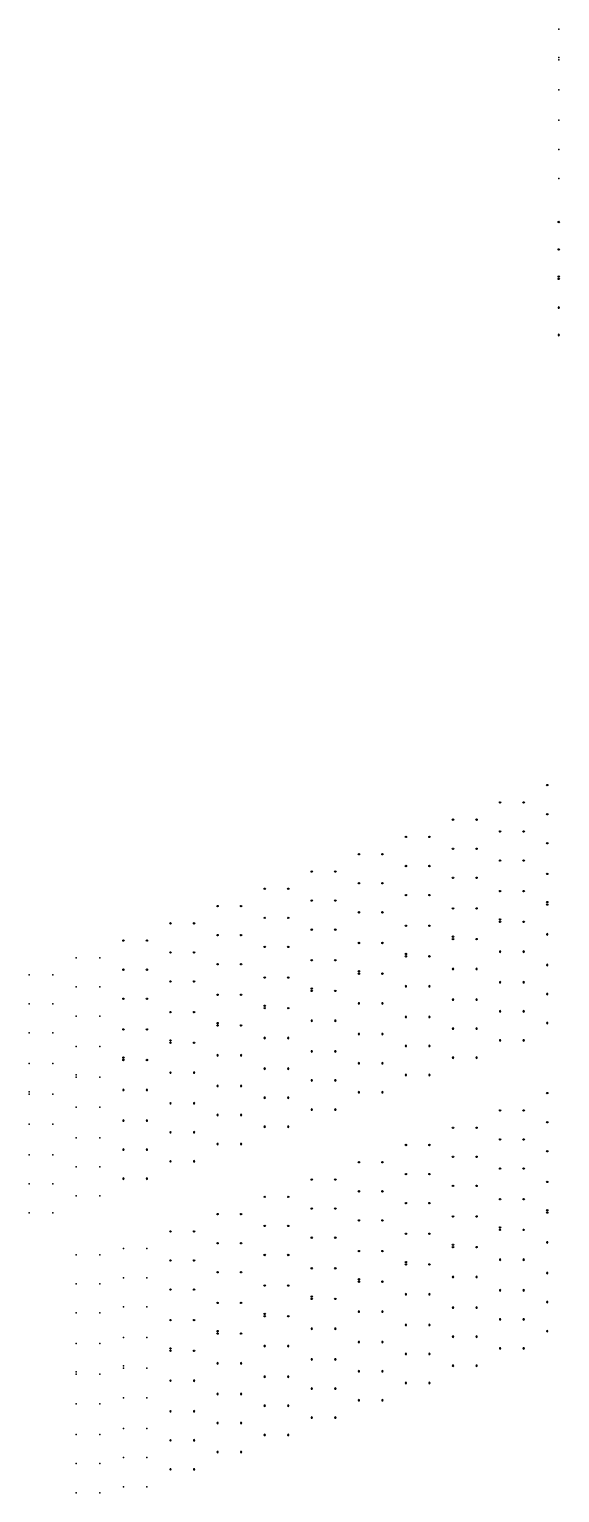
# Model space of a CAD drawing. Header units: millimetres. Extents: x 472828 to 475087, y 4317878 to 4319084.
# Drawn here: x 474386.5 to 474521.7, y 4317896.8 to 4318269.4 of the extents above; entities that cross this region are included whole.
import ezdxf

# ---------------------------------------------------------------- set-up
doc = ezdxf.new("R2010")
doc.units = ezdxf.units.MM
doc.linetypes.add('CENTER2', pattern=[1.125, 0.75, -0.125, 0.125, -0.125])
for name, color, linetype in [('10_T3_EOS_PILE_CP170_2_205', 10, 'Continuous'), ('11_T3_EOS_PILE_CP170_1_255', 11, 'Continuous'), ('1_T3_EOS_PILE_MOT_HEA_255', 1, 'Continuous'), ('2_T3_EOS_PILE_HEA_255', 2, 'Continuous'), ('3_T3_EOS_PILE_IPEA_1_255', 3, 'Continuous'), ('4_T3_EOS_PILE_IPEA_2_235', 4, 'Continuous'), ('5_T3_EOS_PILE_HEA_MOT_190', 5, 'Continuous'), ('8_T3_EOS_PILE_CP170_1_220', 8, 'Continuous')]:
    doc.layers.add(name, color=color, linetype=linetype)

# ---------------------------------------------------------------- blocks, each defined once
blk = doc.blocks.new('*U3')
at = {"color": 0, "linetype": 'CENTER2', "transparency": 16777216}
for p, q in [((-183, 0), (-36, 0)), ((0, 36), (0, 183)), ((36, 0), (183, 0)), ((0, -183), (0, -36))]:
    blk.add_line(p, q, dxfattribs=at)
at = {"color": 0, "linetype": 'Continuous', "transparency": 16777216}
for p, q in [((-18, 0), (18, 0)), ((0, -18), (0, 18))]:
    blk.add_line(p, q, dxfattribs=at)
blk = doc.blocks.new('A$C6274595C')
at = {"color": 0}
blk.add_circle((0, 0), 179, dxfattribs=at)
at = {"color": 0, "linetype": 'CENTER2', "rotation": 45}
blk.add_blockref('*U3', (0, 0), dxfattribs=at)
blk = doc.blocks.new('*U5')
at = {"color": 0, "linetype": 'CENTER2', "transparency": 16777216}
for p, q in [((-183, 0), (-36, 0)), ((0, 36), (0, 183)), ((36, 0), (183, 0)), ((0, -183), (0, -36))]:
    blk.add_line(p, q, dxfattribs=at)
at = {"color": 0, "linetype": 'Continuous', "transparency": 16777216}
for p, q in [((-18, 0), (18, 0)), ((0, -18), (0, 18))]:
    blk.add_line(p, q, dxfattribs=at)
blk = doc.blocks.new('b-p')
at = {"color": 5}
blk.add_circle((0, 0), 179, dxfattribs=at)
at = {"color": 5, "linetype": 'CENTER2', "rotation": 45}
blk.add_blockref('*U5', (0, 0), dxfattribs=at)

msp = doc.modelspace()

# ---------------------------------------------------------------- linework, layer by layer
at = {"layer": '10_T3_EOS_PILE_CP170_2_205', "extrusion": (0, -0.000524606, 1)}
for p in [(474398.53, 4318032.98, 695.34), (474398.53, 4318025.58, 695.34), (474398.53, 4317979.78, 695.32), (474398.53, 4317972.38, 695.31)]:
    msp.add_point(p, dxfattribs=at)
at = {"layer": '10_T3_EOS_PILE_CP170_2_205', "extrusion": (0, -0.001154, 0.999999)}
for p in [(474410.53, 4317958.95, 695.52), (474410.53, 4317951.55, 695.51), (474410.53, 4317905.75, 695.46), (474410.53, 4317898.35, 695.45)]:
    msp.add_point(p, dxfattribs=at)
at = {"layer": '11_T3_EOS_PILE_CP170_1_255', "extrusion": (0, -0.000524606, 1)}
msp.add_point((474404.53, 4318002.58, 695.33), dxfattribs=at)
at = {"layer": '11_T3_EOS_PILE_CP170_1_255', "extrusion": (0, -0.001154, 0.999999)}
msp.add_point((474416.53, 4317928.55, 695.48), dxfattribs=at)
at = {"layer": '1_T3_EOS_PILE_MOT_HEA_255', "extrusion": (0, 0.000978329, 1)}
msp.add_point((474392.53, 4317998.27, 695.07), dxfattribs=at)
at = {"layer": '1_T3_EOS_PILE_MOT_HEA_255', "extrusion": (0, -0.001261, 0.999999)}
msp.add_point((474404.53, 4317927.01, 695.27), dxfattribs=at)
at = {"layer": '2_T3_EOS_PILE_HEA_255', "extrusion": (0, 0.000978329, 1)}
for p in [(474392.53, 4318028.67, 695.04), (474392.53, 4318021.27, 695.04), (474392.53, 4318013.87, 695.05), (474392.53, 4318006.07, 695.06), (474392.53, 4317990.67, 695.07), (474392.53, 4317982.87, 695.08), (474392.53, 4317975.47, 695.09), (474392.53, 4317968.07, 695.1)]:
    msp.add_point(p, dxfattribs=at)
at = {"layer": '2_T3_EOS_PILE_HEA_255', "extrusion": (0, -0.001261, 0.999999)}
for p in [(474404.53, 4317957.41, 695.31), (474404.53, 4317950.01, 695.3), (474404.53, 4317942.61, 695.29), (474404.53, 4317934.81, 695.28), (474404.53, 4317919.41, 695.26), (474404.53, 4317911.61, 695.25), (474404.53, 4317904.21, 695.24), (474404.53, 4317896.81, 695.23)]:
    msp.add_point(p, dxfattribs=at)
at = {"layer": '3_T3_EOS_PILE_IPEA_1_255', "extrusion": (0, 0.037865, 0.999283)}
for p in [(474521.52, 4318269.41, 692.8), (474521.52, 4318254.02, 693.38), (474521.52, 4318246.23, 693.68), (474521.52, 4318238.83, 693.96), (474521.52, 4318231.44, 694.24)]:
    msp.add_point(p, dxfattribs=at)
at = {"layer": '3_T3_EOS_PILE_IPEA_1_255', "extrusion": (0, -0.000524606, 1)}
for p in [(474404.53, 4318032.98, 695.34), (474404.53, 4318025.58, 695.34), (474404.53, 4318018.18, 695.34), (474404.53, 4318010.38, 695.33)]:
    msp.add_point(p, dxfattribs=at)
at = {"layer": '3_T3_EOS_PILE_IPEA_1_255', "extrusion": (0, 0.000978329, 1)}
for p in [(474386.53, 4318028.67, 695.04), (474386.53, 4318021.27, 695.04), (474386.53, 4318013.87, 695.05), (474386.53, 4318006.07, 695.06), (474386.53, 4317990.67, 695.07), (474386.53, 4317982.87, 695.08), (474386.53, 4317975.47, 695.09), (474386.53, 4317968.07, 695.1)]:
    msp.add_point(p, dxfattribs=at)
at = {"layer": '3_T3_EOS_PILE_IPEA_1_255', "extrusion": (0, -0.001154, 0.999999)}
for p in [(474416.53, 4317958.95, 695.52), (474416.53, 4317951.55, 695.51), (474416.53, 4317944.15, 695.5), (474416.53, 4317936.35, 695.49)]:
    msp.add_point(p, dxfattribs=at)
at = {"layer": '3_T3_EOS_PILE_IPEA_1_255', "extrusion": (0, -0.001261, 0.999999)}
for p in [(474398.53, 4317957.41, 695.31), (474398.53, 4317950.01, 695.3), (474398.53, 4317942.61, 695.29), (474398.53, 4317934.81, 695.28), (474398.53, 4317919.41, 695.26), (474398.53, 4317911.61, 695.25), (474398.53, 4317904.21, 695.24), (474398.53, 4317896.81, 695.23)]:
    msp.add_point(p, dxfattribs=at)
at = {"layer": '4_T3_EOS_PILE_IPEA_2_235', "extrusion": (0, 0.037865, 0.999283)}
for p in [(474521.52, 4318262.22, 693.07), (474521.52, 4318261.62, 693.09)]:
    msp.add_point(p, dxfattribs=at)
at = {"layer": '4_T3_EOS_PILE_IPEA_2_235', "extrusion": (0, 0.000978329, 1)}
for p in [(474386.53, 4317998.87, 695.07), (474386.53, 4317998.27, 695.07)]:
    msp.add_point(p, dxfattribs=at)
at = {"layer": '4_T3_EOS_PILE_IPEA_2_235', "extrusion": (0, -0.001261, 0.999999)}
for p in [(474398.53, 4317927.61, 695.27), (474398.53, 4317927.01, 695.27)]:
    msp.add_point(p, dxfattribs=at)
at = {"layer": '5_T3_EOS_PILE_HEA_MOT_190', "extrusion": (0, -0.000524606, 1)}
for p in [(474398.53, 4318003.18, 695.33), (474398.53, 4318002.58, 695.33)]:
    msp.add_point(p, dxfattribs=at)
at = {"layer": '5_T3_EOS_PILE_HEA_MOT_190', "extrusion": (0, -0.001154, 0.999999)}
for p in [(474410.53, 4317929.15, 695.49), (474410.53, 4317928.55, 695.48)]:
    msp.add_point(p, dxfattribs=at)
at = {"layer": '8_T3_EOS_PILE_CP170_1_220', "extrusion": (0, -0.000524606, 1)}
for p in [(474398.53, 4318018.18, 695.34), (474398.53, 4318010.38, 695.33), (474398.53, 4317994.98, 695.32), (474404.53, 4317994.98, 695.32), (474398.53, 4317987.18, 695.32), (474404.53, 4317987.18, 695.32), (474404.53, 4317979.78, 695.32), (474404.53, 4317972.38, 695.31)]:
    msp.add_point(p, dxfattribs=at)
at = {"layer": '8_T3_EOS_PILE_CP170_1_220', "extrusion": (0, -0.001154, 0.999999)}
for p in [(474410.53, 4317944.15, 695.5), (474410.53, 4317936.35, 695.49), (474410.53, 4317920.95, 695.48), (474416.53, 4317920.95, 695.48), (474410.53, 4317913.15, 695.47), (474416.53, 4317913.15, 695.47), (474416.53, 4317905.75, 695.46), (474416.53, 4317898.35, 695.45)]:
    msp.add_point(p, dxfattribs=at)

# ---------------------------------------------------------------- block references
at = {"color": 0, "extrusion": (0, 0.043775, 0.999041), "yscale": 0.001, "zscale": 0.001}
for p, xscale, rotation in [((-474521.47, -4314050.51, 189725), 0.001, 89.99999999999999), ((-474521.47, -4314043.51, 189725), 0.001, 89.99999999999999), ((-474521.47, -4314036.61, 189725), 0.001, 89.99999999999999), ((-474521.47, -4314036.01, 189725), 0.001, 89.99999999999999), ((-474521.47, -4314028.71, 189725), -0.001, 89.99999999999991), ((-474521.47, -4314021.71, 189725), -0.001, 89.99999999999991)]:
    msp.add_blockref('A$C6274595C', p, dxfattribs=dict(at, xscale=xscale, rotation=rotation))
at = {"color": 0, "extrusion": (0, 0.004405, 0.99999), "yscale": 0.001, "zscale": 0.001, "rotation": 270}
for p, xscale in [((474518.53, 4318032, 19719.29), 0.001), ((474518.53, 4318024.6, 19719.29), 0.001), ((474518.53, 4318017.2, 19719.29), 0.001), ((474518.53, 4318009.4, 19719.29), 0.001), ((474518.53, 4318002.2, 19719.29), 0.001), ((474518.53, 4318001.6, 19719.29), 0.001), ((474518.53, 4317994, 19719.29), -0.001), ((474518.53, 4317986.2, 19719.29), -0.001), ((474518.53, 4317978.8, 19719.29), -0.001), ((474518.53, 4317971.4, 19719.29), -0.001)]:
    msp.add_blockref('A$C6274595C', p, dxfattribs=dict(at, xscale=xscale))
at = {"color": 0, "extrusion": (0, 0.001408, 0.999999), "yscale": 0.001, "zscale": 0.001, "rotation": 270}
for name, p, xscale in [('A$C6274595C', (474506.53, 4318067.31, 6777.29), 0.001), ('A$C6274595C', (474512.53, 4318067.31, 6777.29), 0.001), ('A$C6274595C', (474506.53, 4318059.91, 6777.29), 0.001), ('A$C6274595C', (474512.53, 4318059.91, 6777.29), 0.001), ('A$C6274595C', (474506.53, 4318052.51, 6777.29), 0.001), ('A$C6274595C', (474512.53, 4318052.51, 6777.29), 0.001), ('A$C6274595C', (474506.53, 4318044.71, 6777.29), 0.001), ('A$C6274595C', (474512.53, 4318044.71, 6777.29), 0.001), ('A$C6274595C', (474506.53, 4318037.51, 6777.29), 0.001), ('A$C6274595C', (474506.53, 4318036.91, 6777.29), 0.001), ('b-p', (474512.53, 4318036.91, 6777.29), 0.001), ('A$C6274595C', (474506.53, 4318029.31, 6777.29), -0.001), ('A$C6274595C', (474512.53, 4318029.31, 6777.29), -0.001), ('A$C6274595C', (474506.53, 4318021.51, 6777.29), -0.001), ('A$C6274595C', (474512.53, 4318021.51, 6777.29), -0.001), ('A$C6274595C', (474506.53, 4318014.11, 6777.29), -0.001), ('A$C6274595C', (474512.53, 4318014.11, 6777.29), -0.001), ('A$C6274595C', (474506.53, 4318006.71, 6777.29), -0.001), ('A$C6274595C', (474512.53, 4318006.71, 6777.29), -0.001)]:
    msp.add_blockref(name, p, dxfattribs=dict(at, xscale=xscale))
at = {"color": 0, "extrusion": (0, -0.000929106, 1), "yscale": 0.001, "zscale": 0.001, "rotation": 270}
for name, p, xscale in [('A$C6274595C', (474494.53, 4318066.96, -3314.82), 0.001), ('A$C6274595C', (474500.53, 4318066.96, -3314.82), 0.001), ('A$C6274595C', (474494.53, 4318059.56, -3314.82), 0.001), ('A$C6274595C', (474500.53, 4318059.56, -3314.82), 0.001), ('A$C6274595C', (474494.53, 4318052.16, -3314.82), 0.001), ('A$C6274595C', (474500.53, 4318052.16, -3314.82), 0.001), ('A$C6274595C', (474494.53, 4318044.36, -3314.82), 0.001), ('A$C6274595C', (474500.53, 4318044.36, -3314.82), 0.001), ('A$C6274595C', (474494.53, 4318037.16, -3314.82), 0.001), ('A$C6274595C', (474494.53, 4318036.56, -3314.82), 0.001), ('b-p', (474500.53, 4318036.56, -3314.82), 0.001), ('A$C6274595C', (474494.53, 4318028.96, -3314.82), -0.001), ('A$C6274595C', (474500.53, 4318028.96, -3314.82), -0.001), ('A$C6274595C', (474494.53, 4318021.16, -3314.82), -0.001), ('A$C6274595C', (474500.53, 4318021.16, -3314.82), -0.001), ('A$C6274595C', (474494.53, 4318013.76, -3314.82), -0.001), ('A$C6274595C', (474500.53, 4318013.76, -3314.82), -0.001), ('A$C6274595C', (474494.53, 4318006.36, -3314.82), -0.001), ('A$C6274595C', (474500.53, 4318006.36, -3314.82), -0.001)]:
    msp.add_blockref(name, p, dxfattribs=dict(at, xscale=xscale))
at = {"color": 0, "extrusion": (0, -0.000968159, 1), "yscale": 0.001, "zscale": 0.001, "rotation": 270}
for name, p, xscale in [('A$C6274595C', (474482.53, 4318062.42, -3483.69), 0.001), ('A$C6274595C', (474488.53, 4318062.42, -3483.69), 0.001), ('A$C6274595C', (474482.53, 4318055.02, -3483.69), 0.001), ('A$C6274595C', (474488.53, 4318055.02, -3483.69), 0.001), ('A$C6274595C', (474482.53, 4318047.62, -3483.69), 0.001), ('A$C6274595C', (474488.53, 4318047.62, -3483.69), 0.001), ('A$C6274595C', (474482.53, 4318039.82, -3483.69), 0.001), ('A$C6274595C', (474488.53, 4318039.82, -3483.69), 0.001), ('A$C6274595C', (474482.53, 4318032.63, -3483.69), 0.001), ('A$C6274595C', (474482.53, 4318032.03, -3483.69), 0.001), ('b-p', (474488.53, 4318032.02, -3483.69), 0.001), ('A$C6274595C', (474482.53, 4318024.42, -3483.69), -0.001), ('A$C6274595C', (474488.53, 4318024.42, -3483.69), -0.001), ('A$C6274595C', (474482.53, 4318016.62, -3483.69), -0.001), ('A$C6274595C', (474488.53, 4318016.62, -3483.69), -0.001), ('A$C6274595C', (474482.53, 4318009.22, -3483.69), -0.001), ('A$C6274595C', (474488.53, 4318009.22, -3483.69), -0.001), ('A$C6274595C', (474482.53, 4318001.82, -3483.69), -0.001), ('A$C6274595C', (474488.53, 4318001.82, -3483.69), -0.001)]:
    msp.add_blockref(name, p, dxfattribs=dict(at, xscale=xscale))
at = {"color": 0, "extrusion": (0, -0.001045, 0.999999), "yscale": 0.001, "zscale": 0.001, "rotation": 270}
for name, p, xscale in [('A$C6274595C', (474470.53, 4318057.74, -3817.62), 0.001), ('A$C6274595C', (474476.53, 4318057.74, -3817.62), 0.001), ('A$C6274595C', (474470.53, 4318050.34, -3817.62), 0.001), ('A$C6274595C', (474476.53, 4318050.34, -3817.62), 0.001), ('A$C6274595C', (474470.53, 4318042.94, -3817.62), 0.001), ('A$C6274595C', (474476.53, 4318042.94, -3817.62), 0.001), ('A$C6274595C', (474470.53, 4318035.14, -3817.62), 0.001), ('A$C6274595C', (474476.53, 4318035.14, -3817.62), 0.001), ('A$C6274595C', (474470.53, 4318027.94, -3817.62), 0.001), ('A$C6274595C', (474470.53, 4318027.34, -3817.62), 0.001), ('b-p', (474476.53, 4318027.34, -3817.62), 0.001), ('A$C6274595C', (474470.53, 4318019.74, -3817.62), -0.001), ('A$C6274595C', (474476.53, 4318019.74, -3817.62), -0.001), ('A$C6274595C', (474470.53, 4318011.94, -3817.62), -0.001), ('A$C6274595C', (474476.53, 4318011.94, -3817.62), -0.001), ('A$C6274595C', (474470.53, 4318004.54, -3817.62), -0.001), ('A$C6274595C', (474476.53, 4318004.54, -3817.62), -0.001), ('A$C6274595C', (474470.53, 4317997.14, -3817.62), -0.001), ('A$C6274595C', (474476.53, 4317997.14, -3817.62), -0.001)]:
    msp.add_blockref(name, p, dxfattribs=dict(at, xscale=xscale))
at = {"color": 0, "extrusion": (0, -0.001408, 0.999999), "yscale": 0.001, "zscale": 0.001, "rotation": 270}
for name, p, xscale in [('A$C6274595C', (474458.53, 4318051.67, -5383.76), 0.001), ('A$C6274595C', (474464.53, 4318051.67, -5383.76), 0.001), ('A$C6274595C', (474458.53, 4318044.27, -5383.76), 0.001), ('A$C6274595C', (474464.53, 4318044.27, -5383.76), 0.001), ('A$C6274595C', (474458.53, 4318036.87, -5383.76), 0.001), ('A$C6274595C', (474464.53, 4318036.87, -5383.76), 0.001), ('A$C6274595C', (474458.53, 4318029.07, -5383.76), 0.001), ('A$C6274595C', (474464.53, 4318029.07, -5383.76), 0.001), ('A$C6274595C', (474458.53, 4318021.88, -5383.76), 0.001), ('A$C6274595C', (474458.53, 4318021.28, -5383.76), 0.001), ('b-p', (474464.53, 4318021.27, -5383.76), 0.001), ('A$C6274595C', (474458.53, 4318013.67, -5383.76), -0.001), ('A$C6274595C', (474464.53, 4318013.67, -5383.76), -0.001), ('A$C6274595C', (474458.53, 4318005.87, -5383.76), -0.001), ('A$C6274595C', (474464.53, 4318005.87, -5383.76), -0.001), ('A$C6274595C', (474458.53, 4317998.47, -5383.76), -0.001), ('A$C6274595C', (474464.53, 4317998.47, -5383.76), -0.001), ('A$C6274595C', (474458.53, 4317991.07, -5383.76), -0.001), ('A$C6274595C', (474464.53, 4317991.07, -5383.76), -0.001)]:
    msp.add_blockref(name, p, dxfattribs=dict(at, xscale=xscale))
at = {"color": 0, "extrusion": (0, -0.001491, 0.999999), "yscale": 0.001, "zscale": 0.001, "rotation": 270}
for name, p, xscale in [('A$C6274595C', (474446.53, 4318046.82, -5739.95), 0.001), ('A$C6274595C', (474452.53, 4318046.82, -5739.95), 0.001), ('A$C6274595C', (474446.53, 4318039.42, -5739.95), 0.001), ('A$C6274595C', (474452.53, 4318039.42, -5739.95), 0.001), ('A$C6274595C', (474446.53, 4318032.02, -5739.95), 0.001), ('A$C6274595C', (474452.53, 4318032.02, -5739.95), 0.001), ('A$C6274595C', (474446.53, 4318024.22, -5739.95), 0.001), ('A$C6274595C', (474452.53, 4318024.22, -5739.95), 0.001), ('A$C6274595C', (474446.53, 4318017.02, -5739.95), 0.001), ('A$C6274595C', (474446.53, 4318016.42, -5739.95), 0.001), ('b-p', (474452.53, 4318016.42, -5739.95), 0.001), ('A$C6274595C', (474446.53, 4318008.82, -5739.95), -0.001), ('A$C6274595C', (474452.53, 4318008.82, -5739.95), -0.001), ('A$C6274595C', (474446.53, 4318001.02, -5739.95), -0.001), ('A$C6274595C', (474452.53, 4318001.02, -5739.95), -0.001), ('A$C6274595C', (474446.53, 4317993.62, -5739.95), -0.001), ('A$C6274595C', (474452.53, 4317993.62, -5739.95), -0.001), ('A$C6274595C', (474446.53, 4317986.22, -5739.95), -0.001), ('A$C6274595C', (474452.53, 4317986.22, -5739.95), -0.001)]:
    msp.add_blockref(name, p, dxfattribs=dict(at, xscale=xscale))
at = {"color": 0, "extrusion": (0, -0.002024, 0.999998), "yscale": 0.001, "zscale": 0.001, "rotation": 270}
for name, p, xscale in [('A$C6274595C', (474434.53, 4318038.74, -8042.87), 0.001), ('A$C6274595C', (474440.53, 4318038.74, -8042.87), 0.001), ('A$C6274595C', (474434.53, 4318031.34, -8042.87), 0.001), ('A$C6274595C', (474440.53, 4318031.34, -8042.87), 0.001), ('A$C6274595C', (474434.53, 4318023.94, -8042.87), 0.001), ('A$C6274595C', (474440.53, 4318023.94, -8042.87), 0.001), ('A$C6274595C', (474434.53, 4318016.14, -8042.87), 0.001), ('A$C6274595C', (474440.53, 4318016.14, -8042.87), 0.001), ('A$C6274595C', (474434.53, 4318008.94, -8042.87), 0.001), ('A$C6274595C', (474434.53, 4318008.34, -8042.87), 0.001), ('b-p', (474440.53, 4318008.34, -8042.87), 0.001), ('A$C6274595C', (474434.53, 4318000.74, -8042.87), -0.001), ('A$C6274595C', (474440.53, 4318000.74, -8042.87), -0.001), ('A$C6274595C', (474434.53, 4317992.94, -8042.87), -0.001), ('A$C6274595C', (474440.53, 4317992.94, -8042.87), -0.001), ('A$C6274595C', (474434.53, 4317985.54, -8042.87), -0.001), ('A$C6274595C', (474440.53, 4317985.54, -8042.87), -0.001), ('A$C6274595C', (474434.53, 4317978.14, -8042.87), -0.001), ('A$C6274595C', (474440.53, 4317978.14, -8042.87), -0.001)]:
    msp.add_blockref(name, p, dxfattribs=dict(at, xscale=xscale))
at = {"color": 0, "extrusion": (0, -0.001886, 0.999998), "yscale": 0.001, "zscale": 0.001, "rotation": 270}
for name, p, xscale in [('A$C6274595C', (474422.53, 4318035.41, -7447.33), 0.001), ('A$C6274595C', (474428.53, 4318035.41, -7447.33), 0.001), ('A$C6274595C', (474422.53, 4318028.01, -7447.33), 0.001), ('A$C6274595C', (474428.53, 4318028.01, -7447.33), 0.001), ('A$C6274595C', (474422.53, 4318020.61, -7447.33), 0.001), ('A$C6274595C', (474428.53, 4318020.61, -7447.33), 0.001), ('A$C6274595C', (474422.53, 4318012.81, -7447.33), 0.001), ('A$C6274595C', (474428.53, 4318012.81, -7447.33), 0.001), ('A$C6274595C', (474422.53, 4318005.61, -7447.33), 0.001), ('A$C6274595C', (474422.53, 4318005.01, -7447.33), 0.001), ('b-p', (474428.53, 4318005.01, -7447.33), 0.001), ('A$C6274595C', (474422.53, 4317997.41, -7447.33), -0.001), ('A$C6274595C', (474428.53, 4317997.41, -7447.33), -0.001), ('A$C6274595C', (474422.53, 4317989.61, -7447.33), -0.001), ('A$C6274595C', (474428.53, 4317989.61, -7447.33), -0.001), ('A$C6274595C', (474422.53, 4317982.21, -7447.33), -0.001), ('A$C6274595C', (474428.53, 4317982.21, -7447.33), -0.001), ('A$C6274595C', (474422.53, 4317974.81, -7447.33), -0.001), ('A$C6274595C', (474428.53, 4317974.81, -7447.33), -0.001)]:
    msp.add_blockref(name, p, dxfattribs=dict(at, xscale=xscale))
at = {"color": 0, "extrusion": (0, -0.000642646, 1), "yscale": 0.001, "zscale": 0.001, "rotation": 270}
for name, p, xscale in [('A$C6274595C', (474410.53, 4318036.93, -2079.4), 0.001), ('A$C6274595C', (474416.53, 4318036.93, -2079.4), 0.001), ('A$C6274595C', (474410.53, 4318029.53, -2079.4), 0.001), ('A$C6274595C', (474416.53, 4318029.53, -2079.4), 0.001), ('A$C6274595C', (474410.53, 4318022.13, -2079.4), 0.001), ('A$C6274595C', (474416.53, 4318022.13, -2079.4), 0.001), ('A$C6274595C', (474410.53, 4318014.33, -2079.4), 0.001), ('A$C6274595C', (474416.53, 4318014.33, -2079.4), 0.001), ('A$C6274595C', (474410.53, 4318007.14, -2079.4), 0.001), ('A$C6274595C', (474410.53, 4318006.54, -2079.4), 0.001), ('b-p', (474416.53, 4318006.53, -2079.4), 0.001), ('A$C6274595C', (474410.53, 4317998.93, -2079.4), -0.001), ('A$C6274595C', (474416.53, 4317998.93, -2079.4), -0.001), ('A$C6274595C', (474410.53, 4317991.13, -2079.4), -0.001), ('A$C6274595C', (474416.53, 4317991.13, -2079.4), -0.001), ('A$C6274595C', (474410.53, 4317983.73, -2079.4), -0.001), ('A$C6274595C', (474416.53, 4317983.73, -2079.4), -0.001), ('A$C6274595C', (474410.53, 4317976.33, -2079.4), -0.001), ('A$C6274595C', (474416.53, 4317976.33, -2079.4), -0.001)]:
    msp.add_blockref(name, p, dxfattribs=dict(at, xscale=xscale))
at = {"color": 0, "extrusion": (0, -0.001154, 0.999999), "yscale": 0.001, "zscale": 0.001, "rotation": 270}
for name, p, xscale in [('A$C6274595C', (474518.53, 4317996.47, -4286.45), 0.001), ('A$C6274595C', (474506.53, 4317992.07, -4286.66), 0.001), ('A$C6274595C', (474512.53, 4317992.07, -4286.66), 0.001), ('A$C6274595C', (474518.53, 4317989.07, -4286.45), 0.001), ('A$C6274595C', (474494.53, 4317987.67, -4286.87), 0.001), ('A$C6274595C', (474500.53, 4317987.67, -4286.87), 0.001), ('A$C6274595C', (474482.53, 4317983.27, -4287.08), 0.001), ('A$C6274595C', (474488.53, 4317983.27, -4287.08), 0.001), ('A$C6274595C', (474506.53, 4317984.67, -4286.66), 0.001), ('A$C6274595C', (474512.53, 4317984.67, -4286.66), 0.001), ('A$C6274595C', (474518.53, 4317981.67, -4286.45), 0.001), ('A$C6274595C', (474470.53, 4317978.87, -4287.29), 0.001), ('A$C6274595C', (474476.53, 4317978.87, -4287.29), 0.001), ('A$C6274595C', (474494.53, 4317980.27, -4286.87), 0.001), ('A$C6274595C', (474500.53, 4317980.27, -4286.87), 0.001), ('A$C6274595C', (474458.53, 4317974.47, -4287.51), 0.001), ('A$C6274595C', (474464.53, 4317974.47, -4287.51), 0.001), ('A$C6274595C', (474482.53, 4317975.87, -4287.08), 0.001), ('A$C6274595C', (474488.53, 4317975.87, -4287.08), 0.001), ('A$C6274595C', (474506.53, 4317977.27, -4286.66), 0.001), ('A$C6274595C', (474512.53, 4317977.27, -4286.66), 0.001), ('A$C6274595C', (474470.53, 4317971.47, -4287.29), 0.001), ('A$C6274595C', (474476.53, 4317971.47, -4287.29), 0.001), ('A$C6274595C', (474494.53, 4317972.87, -4286.87), 0.001), ('A$C6274595C', (474500.53, 4317972.87, -4286.87), 0.001), ('A$C6274595C', (474518.53, 4317973.87, -4286.45), 0.001), ('A$C6274595C', (474446.53, 4317970.07, -4287.72), 0.001), ('A$C6274595C', (474452.53, 4317970.07, -4287.72), 0.001), ('A$C6274595C', (474458.53, 4317967.07, -4287.51), 0.001), ('A$C6274595C', (474464.53, 4317967.07, -4287.51), 0.001), ('A$C6274595C', (474482.53, 4317968.47, -4287.08), 0.001), ('A$C6274595C', (474488.53, 4317968.47, -4287.08), 0.001), ('A$C6274595C', (474506.53, 4317969.47, -4286.66), 0.001), ('A$C6274595C', (474512.53, 4317969.47, -4286.66), 0.001), ('A$C6274595C', (474434.53, 4317965.67, -4287.93), 0.001), ('A$C6274595C', (474440.53, 4317965.67, -4287.93), 0.001), ('A$C6274595C', (474470.53, 4317964.07, -4287.29), 0.001), ('A$C6274595C', (474476.53, 4317964.07, -4287.29), 0.001), ('A$C6274595C', (474494.53, 4317965.07, -4286.87), 0.001), ('A$C6274595C', (474500.53, 4317965.07, -4286.87), 0.001), ('A$C6274595C', (474518.53, 4317966.67, -4286.45), 0.001), ('A$C6274595C', (474518.53, 4317966.07, -4286.45), 0.001), ('A$C6274595C', (474422.53, 4317961.27, -4288.14), 0.001), ('A$C6274595C', (474428.53, 4317961.27, -4288.14), 0.001), ('A$C6274595C', (474446.53, 4317962.67, -4287.72), 0.001), ('A$C6274595C', (474452.53, 4317962.67, -4287.72), 0.001), ('A$C6274595C', (474458.53, 4317959.67, -4287.51), 0.001), ('A$C6274595C', (474464.53, 4317959.67, -4287.51), 0.001), ('A$C6274595C', (474482.53, 4317960.67, -4287.08), 0.001), ('A$C6274595C', (474488.53, 4317960.67, -4287.08), 0.001), ('A$C6274595C', (474506.53, 4317962.27, -4286.66), 0.001), ('A$C6274595C', (474506.53, 4317961.67, -4286.66), 0.001), ('b-p', (474512.53, 4317961.67, -4286.66), 0.001), ('A$C6274595C', (474434.53, 4317958.27, -4287.93), 0.001), ('A$C6274595C', (474440.53, 4317958.27, -4287.93), 0.001), ('A$C6274595C', (474470.53, 4317956.27, -4287.29), 0.001), ('A$C6274595C', (474476.53, 4317956.27, -4287.29), 0.001), ('A$C6274595C', (474494.53, 4317957.87, -4286.87), 0.001), ('A$C6274595C', (474494.53, 4317957.27, -4286.87), 0.001), ('b-p', (474500.53, 4317957.27, -4286.87), 0.001), ('A$C6274595C', (474518.53, 4317958.47, -4286.45), -0.001), ('A$C6274595C', (474422.53, 4317953.87, -4288.14), 0.001), ('A$C6274595C', (474428.53, 4317953.87, -4288.14), 0.001), ('A$C6274595C', (474446.53, 4317955.27, -4287.72), 0.001), ('A$C6274595C', (474452.53, 4317955.27, -4287.72), 0.001), ('A$C6274595C', (474458.53, 4317951.87, -4287.51), 0.001), ('A$C6274595C', (474464.53, 4317951.87, -4287.51), 0.001), ('A$C6274595C', (474482.53, 4317953.47, -4287.08), 0.001), ('A$C6274595C', (474482.53, 4317952.87, -4287.08), 0.001), ('b-p', (474488.53, 4317952.87, -4287.08), 0.001), ('A$C6274595C', (474506.53, 4317954.07, -4286.66), -0.001), ('A$C6274595C', (474512.53, 4317954.07, -4286.66), -0.001), ('A$C6274595C', (474434.53, 4317950.87, -4287.93), 0.001), ('A$C6274595C', (474440.53, 4317950.87, -4287.93), 0.001), ('A$C6274595C', (474470.53, 4317949.07, -4287.29), 0.001), ('A$C6274595C', (474470.53, 4317948.47, -4287.29), 0.001), ('b-p', (474476.53, 4317948.47, -4287.29), 0.001), ('A$C6274595C', (474494.53, 4317949.67, -4286.87), -0.001), ('A$C6274595C', (474500.53, 4317949.67, -4286.87), -0.001), ('A$C6274595C', (474518.53, 4317950.67, -4286.45), -0.001), ('A$C6274595C', (474422.53, 4317946.47, -4288.14), 0.001), ('A$C6274595C', (474428.53, 4317946.47, -4288.14), 0.001), ('A$C6274595C', (474446.53, 4317947.47, -4287.72), 0.001), ('A$C6274595C', (474452.53, 4317947.47, -4287.72), 0.001), ('A$C6274595C', (474458.53, 4317944.67, -4287.51), 0.001), ('A$C6274595C', (474482.53, 4317945.27, -4287.08), -0.001), ('A$C6274595C', (474488.53, 4317945.27, -4287.08), -0.001), ('A$C6274595C', (474506.53, 4317946.27, -4286.66), -0.001), ('A$C6274595C', (474512.53, 4317946.27, -4286.66), -0.001), ('A$C6274595C', (474434.53, 4317943.07, -4287.93), 0.001), ('A$C6274595C', (474440.53, 4317943.07, -4287.93), 0.001), ('A$C6274595C', (474458.53, 4317944.07, -4287.51), 0.001), ('b-p', (474464.53, 4317944.07, -4287.51), 0.001), ('A$C6274595C', (474470.53, 4317940.87, -4287.29), -0.001), ('A$C6274595C', (474476.53, 4317940.87, -4287.29), -0.001), ('A$C6274595C', (474494.53, 4317941.87, -4286.87), -0.001), ('A$C6274595C', (474500.53, 4317941.87, -4286.87), -0.001), ('A$C6274595C', (474518.53, 4317943.27, -4286.45), -0.001), ('A$C6274595C', (474422.53, 4317938.67, -4288.14), 0.001), ('A$C6274595C', (474428.53, 4317938.67, -4288.14), 0.001), ('A$C6274595C', (474446.53, 4317940.27, -4287.72), 0.001), ('A$C6274595C', (474446.53, 4317939.67, -4287.72), 0.001), ('b-p', (474452.53, 4317939.67, -4287.72), 0.001), ('A$C6274595C', (474482.53, 4317937.47, -4287.08), -0.001), ('A$C6274595C', (474488.53, 4317937.47, -4287.08), -0.001), ('A$C6274595C', (474506.53, 4317938.87, -4286.66), -0.001), ('A$C6274595C', (474512.53, 4317938.87, -4286.66), -0.001), ('A$C6274595C', (474434.53, 4317935.87, -4287.93), 0.001), ('A$C6274595C', (474434.53, 4317935.27, -4287.93), 0.001), ('b-p', (474440.53, 4317935.27, -4287.93), 0.001), ('A$C6274595C', (474458.53, 4317936.47, -4287.51), -0.001), ('A$C6274595C', (474464.53, 4317936.47, -4287.51), -0.001), ('A$C6274595C', (474494.53, 4317934.47, -4286.87), -0.001), ('A$C6274595C', (474500.53, 4317934.47, -4286.87), -0.001), ('A$C6274595C', (474518.53, 4317935.87, -4286.45), -0.001), ('A$C6274595C', (474422.53, 4317931.48, -4288.14), 0.001), ('A$C6274595C', (474422.53, 4317930.88, -4288.14), 0.001), ('b-p', (474428.53, 4317930.87, -4288.14), 0.001), ('A$C6274595C', (474446.53, 4317932.07, -4287.72), -0.001), ('A$C6274595C', (474452.53, 4317932.07, -4287.72), -0.001), ('A$C6274595C', (474470.53, 4317933.07, -4287.29), -0.001), ('A$C6274595C', (474476.53, 4317933.07, -4287.29), -0.001), ('A$C6274595C', (474482.53, 4317930.07, -4287.08), -0.001), ('A$C6274595C', (474488.53, 4317930.07, -4287.08), -0.001), ('A$C6274595C', (474506.53, 4317931.47, -4286.66), -0.001), ('A$C6274595C', (474512.53, 4317931.47, -4286.66), -0.001), ('A$C6274595C', (474434.53, 4317927.67, -4287.93), -0.001), ('A$C6274595C', (474440.53, 4317927.67, -4287.93), -0.001), ('A$C6274595C', (474458.53, 4317928.67, -4287.51), -0.001), ('A$C6274595C', (474464.53, 4317928.67, -4287.51), -0.001), ('A$C6274595C', (474494.53, 4317927.07, -4286.87), -0.001), ('A$C6274595C', (474500.53, 4317927.07, -4286.87), -0.001), ('A$C6274595C', (474422.53, 4317923.27, -4288.14), -0.001), ('A$C6274595C', (474428.53, 4317923.27, -4288.14), -0.001), ('A$C6274595C', (474446.53, 4317924.27, -4287.72), -0.001), ('A$C6274595C', (474452.53, 4317924.27, -4287.72), -0.001), ('A$C6274595C', (474470.53, 4317925.67, -4287.29), -0.001), ('A$C6274595C', (474476.53, 4317925.67, -4287.29), -0.001), ('A$C6274595C', (474482.53, 4317922.67, -4287.08), -0.001), ('A$C6274595C', (474488.53, 4317922.67, -4287.08), -0.001), ('A$C6274595C', (474434.53, 4317919.87, -4287.93), -0.001), ('A$C6274595C', (474440.53, 4317919.87, -4287.93), -0.001), ('A$C6274595C', (474458.53, 4317921.27, -4287.51), -0.001), ('A$C6274595C', (474464.53, 4317921.27, -4287.51), -0.001), ('A$C6274595C', (474470.53, 4317918.27, -4287.29), -0.001), ('A$C6274595C', (474476.53, 4317918.27, -4287.29), -0.001), ('A$C6274595C', (474422.53, 4317915.47, -4288.14), -0.001), ('A$C6274595C', (474428.53, 4317915.47, -4288.14), -0.001), ('A$C6274595C', (474446.53, 4317916.87, -4287.72), -0.001), ('A$C6274595C', (474452.53, 4317916.87, -4287.72), -0.001), ('A$C6274595C', (474434.53, 4317912.47, -4287.93), -0.001), ('A$C6274595C', (474440.53, 4317912.47, -4287.93), -0.001), ('A$C6274595C', (474458.53, 4317913.87, -4287.51), -0.001), ('A$C6274595C', (474464.53, 4317913.87, -4287.51), -0.001), ('A$C6274595C', (474422.53, 4317908.07, -4288.14), -0.001), ('A$C6274595C', (474428.53, 4317908.07, -4288.14), -0.001), ('A$C6274595C', (474446.53, 4317909.47, -4287.72), -0.001), ('A$C6274595C', (474452.53, 4317909.47, -4287.72), -0.001), ('A$C6274595C', (474434.53, 4317905.07, -4287.93), -0.001), ('A$C6274595C', (474440.53, 4317905.07, -4287.93), -0.001), ('A$C6274595C', (474422.53, 4317900.67, -4288.14), -0.001), ('A$C6274595C', (474428.53, 4317900.67, -4288.14), -0.001)]:
    msp.add_blockref(name, p, dxfattribs=dict(at, xscale=xscale))

doc.saveas('drawing.dxf')
